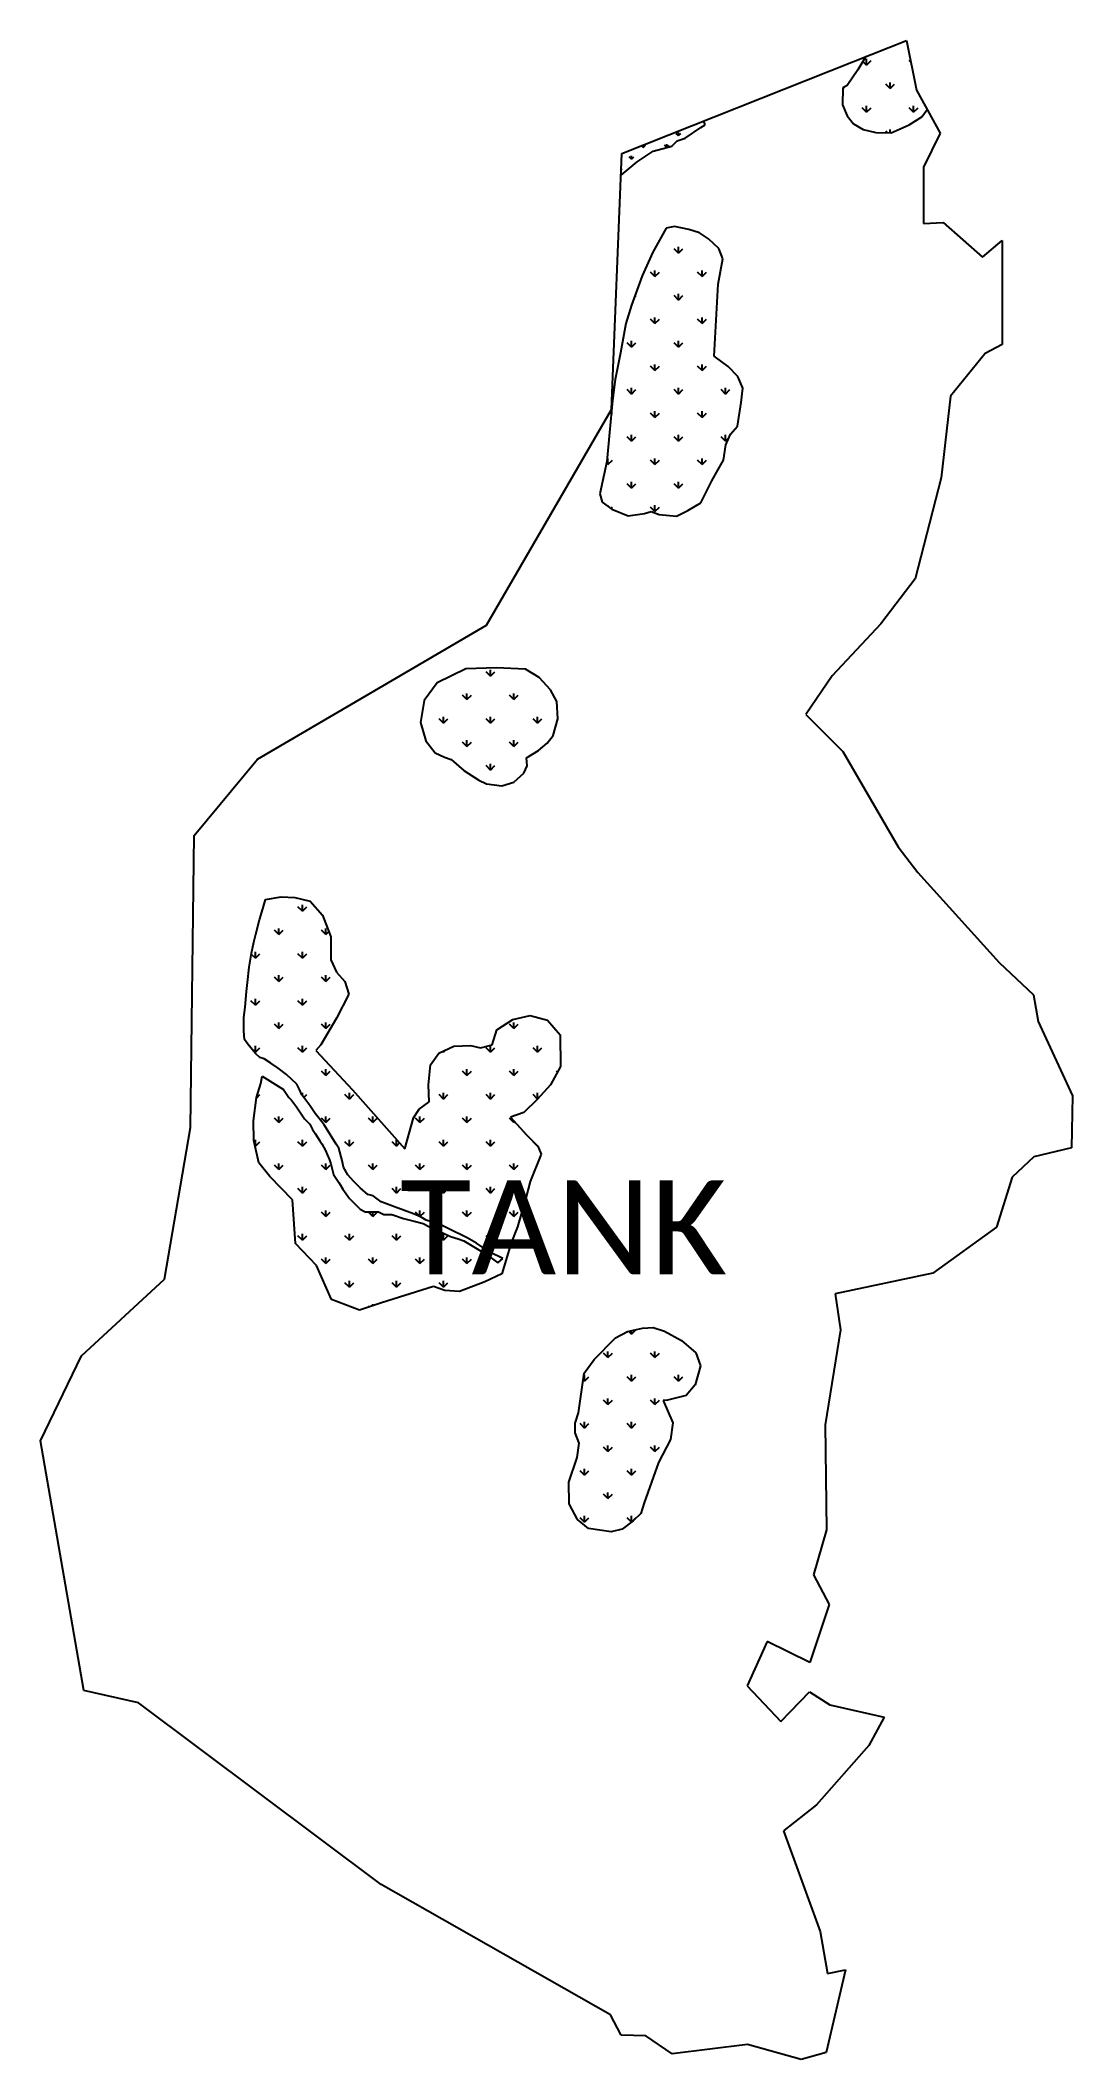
# Model space of a CAD drawing. Header units: metres. Extents: x 355864 to 357442, y 1745371 to 1748458.
import ezdxf

# ---------------------------------------------------------------- set-up
doc = ezdxf.new("R2010")
doc.units = ezdxf.units.M
doc.layers.add('MANGROOVES', color=112, linetype='Continuous')
doc.layers.add('VILLAGE NAME', color=250, linetype='Continuous')
doc.styles.add('MtXpl_Calibri', font='calibri.ttf')

msp = doc.modelspace()

# ---------------------------------------------------------------- linework, layer by layer
at = {"color": 3}
for p, q in [((357106.9, 1748425.5), (357187.9, 1748457.7)), ((357187.9, 1748457.7), (357203.3, 1748381.8)), ((356752.8, 1748284.6), (357106.9, 1748425.5)), ((357203.3, 1748381.8), (357239.2, 1748316.1)), ((357239.2, 1748316.1), (357213.9, 1748264.1)), ((356736.9, 1747893.6), (356752.8, 1748284.6)), ((357213.9, 1748264.1), (357213.8, 1748177.7)), ((357213.8, 1748177.7), (357244, 1748179.3)), ((357244, 1748179.3), (357303.8, 1748126.3)), ((357303.8, 1748126.3), (357333.8, 1748151.6)), ((357333.8, 1748151.6), (357333.8, 1747992.6)), ((357333.8, 1747992.6), (357307.9, 1747979)), ((357307.9, 1747979), (357255.2, 1747913.7)), ((357255.2, 1747913.7), (357240.7, 1747788.8)), ((356546.3, 1747564), (356736.9, 1747893.6)), ((357240.7, 1747788.8), (357201, 1747634.9)), ((357201, 1747634.9), (357148.7, 1747565.7)), ((356196.2, 1747359), (356546.3, 1747564)), ((357148.7, 1747565.7), (357074.2, 1747486.2)), ((357074.2, 1747486.2), (357034, 1747427.2)), ((357034, 1747427.2), (357090.3, 1747370.7)), ((356099.5, 1747242.1), (356196.2, 1747359)), ((357090.3, 1747370.7), (357175, 1747224.8)), ((356094, 1746796.2), (356099.5, 1747242.1)), ((357175, 1747224.8), (357205.2, 1747186)), ((357205.2, 1747186), (357329.3, 1747048.4)), ((357329.3, 1747048.4), (357381.6, 1746998.7)), ((357381.6, 1746998.7), (357389.2, 1746958)), ((357389.2, 1746958), (357441.6, 1746844.3)), ((357441.6, 1746844.3), (357439.7, 1746764.8)), ((356053.9, 1746564.4), (356094, 1746796.2)), ((357439.7, 1746764.8), (357382.4, 1746751.1)), ((357382.4, 1746751.1), (357349.3, 1746720.2)), ((357349.3, 1746720.2), (357325.2, 1746643.6)), ((357325.2, 1746643.6), (357228.1, 1746573.2)), ((357228.1, 1746573.2), (357078.6, 1746541.5)), ((355927.5, 1746447.1), (356053.9, 1746564.4)), ((357078.6, 1746541.5), (357086.7, 1746486.5)), ((357086.7, 1746486.5), (357063.4, 1746341.3)), ((355864.5, 1746316.8), (355927.5, 1746447.1)), ((357063.4, 1746341.3), (357065.4, 1746181.1)), ((355930.8, 1745935.6), (355864.5, 1746316.8)), ((357065.4, 1746181.1), (357045.9, 1746112.2)), ((357045.9, 1746112.2), (357069.7, 1746067)), ((357069.7, 1746067), (357040.3, 1745978.2)), ((356974.8, 1746010.3), (356944.3, 1745942.5)), ((357040.3, 1745978.2), (356974.8, 1746010.3)), ((356014.3, 1745916.4), (355930.8, 1745935.6)), ((356944.3, 1745942.5), (356995.9, 1745888)), ((356995.9, 1745888), (357039.4, 1745933.2)), ((357039.4, 1745933.2), (357070.7, 1745913.7)), ((356385, 1745638.8), (356014.3, 1745916.4)), ((357070.7, 1745913.7), (357153.7, 1745894.7)), ((357153.7, 1745894.7), (357130.1, 1745851.2)), ((357130.1, 1745851.2), (357050.3, 1745760.6)), ((357050.3, 1745760.6), (356999.8, 1745720.7)), ((356999.8, 1745720.7), (357055.9, 1745567)), ((356735.3, 1745439.5), (356385, 1745638.8)), ((357055.9, 1745567), (357066.9, 1745502.6)), ((357094.5, 1745508.4), (357064.8, 1745382.3)), ((357066.9, 1745502.6), (357094.5, 1745508.4)), ((356751.8, 1745408.5), (356735.3, 1745439.5)), ((356789.4, 1745407.6), (356751.8, 1745408.5)), ((356829.7, 1745380), (356789.4, 1745407.6)), ((356945, 1745394.4), (356829.7, 1745380)), ((357026.7, 1745371.2), (356945, 1745394.4)), ((357064.8, 1745382.3), (357026.7, 1745371.2))]:
    msp.add_line(p, q, dxfattribs=at)
at = {"layer": 'MANGROOVES'}
for p, q in [((357125.8, 1748433), (357113.4, 1748412.9)), ((357113.4, 1748412.9), (357097.1, 1748388.6)), ((357090.7, 1748385), (357090.2, 1748359)), ((357097.1, 1748388.6), (357090.7, 1748385)), ((356880.2, 1748328.7), (356878, 1748334.4)), ((357090.2, 1748359), (357097.1, 1748342.5)), ((357097.1, 1748342.5), (357107, 1748329.9)), ((357192, 1748328.4), (357211.3, 1748340.7)), ((357211.3, 1748340.7), (357219.5, 1748352.2)), ((356829.1, 1748296.2), (356837.2, 1748304.3)), ((356837.2, 1748304.3), (356849.4, 1748308.3)), ((356849.4, 1748308.3), (356873.8, 1748324.5)), ((356873.8, 1748324.5), (356880.2, 1748328.7)), ((357107, 1748329.9), (357121.8, 1748321.4)), ((357121.8, 1748321.4), (357141.1, 1748317.1)), ((357141.1, 1748317.1), (357164.6, 1748316.2)), ((357164.6, 1748316.2), (357192, 1748328.4)), ((356751.9, 1748251.9), (356776.3, 1748272.1)), ((356776.3, 1748272.1), (356800.7, 1748288.2)), ((356800.7, 1748288.2), (356829.1, 1748296.2)), ((356751.4, 1748250.5), (356751.9, 1748251.9)), ((356820.5, 1748170.5), (356800.1, 1748134.1)), ((356833.3, 1748173.3), (356820.5, 1748170.5)), ((356855.4, 1748168.5), (356833.3, 1748173.3)), ((356871.4, 1748163.4), (356855.4, 1748168.5)), ((356885.3, 1748154.5), (356871.4, 1748163.4)), ((356900.8, 1748139.4), (356885.3, 1748154.5)), ((356800.1, 1748134.1), (356783.7, 1748097.6)), ((356899.9, 1748085.2), (356907.1, 1748123.6)), ((356907.1, 1748123.6), (356900.8, 1748139.4)), ((356783.7, 1748097.6), (356767.4, 1748053)), ((356893.9, 1747975.2), (356899.9, 1748085.2)), ((356759.2, 1748024.7), (356750.9, 1747980.1)), ((356767.4, 1748053), (356759.2, 1748024.7)), ((356750.9, 1747980.1), (356742.6, 1747939.5)), ((356915.5, 1747959.2), (356893.9, 1747975.2)), ((356742.6, 1747939.5), (356738.5, 1747907.1)), ((356930.1, 1747943.9), (356915.5, 1747959.2)), ((356937.9, 1747926.1), (356930.1, 1747943.9)), ((356738.5, 1747907.1), (356734.2, 1747858.4)), ((356929.8, 1747867.9), (356935.4, 1747904.1)), ((356935.4, 1747904.1), (356937.9, 1747926.1)), ((356734.2, 1747858.4), (356730, 1747813.8)), ((356908.4, 1747816.2), (356911.6, 1747839.4)), ((356911.6, 1747839.4), (356918.7, 1747855.9)), ((356918.7, 1747855.9), (356929.8, 1747867.9)), ((356730, 1747813.8), (356719.3, 1747764.5)), ((356900.2, 1747801.8), (356908.4, 1747816.2)), ((356873.6, 1747750.6), (356890.4, 1747784.6)), ((356890.4, 1747784.6), (356900.2, 1747801.8)), ((356719.3, 1747764.5), (356722.7, 1747751.9)), ((356722.7, 1747751.9), (356737.6, 1747740.9)), ((356853.9, 1747738.9), (356873.6, 1747750.6)), ((356737.6, 1747740.9), (356762.7, 1747731.1)), ((356762.7, 1747731.1), (356787.6, 1747734.4)), ((356787.6, 1747734.4), (356797.8, 1747737.8)), ((356797.8, 1747737.8), (356809.9, 1747732.8)), ((356809.9, 1747732.8), (356836.5, 1747730.2)), ((356836.5, 1747730.2), (356853.9, 1747738.9)), ((356561.1, 1747498.6), (356514.5, 1747497.2)), ((356605.9, 1747496.6), (356561.1, 1747498.6)), ((356470.7, 1747475.6), (356450.9, 1747448.5)), ((356514.5, 1747497.2), (356470.7, 1747475.6)), ((356626.5, 1747483.9), (356605.9, 1747496.6)), ((356644.1, 1747464.9), (356626.5, 1747483.9)), ((356450.9, 1747448.5), (356445.1, 1747414.9)), ((356653.3, 1747447), (356644.1, 1747464.9)), ((356655.3, 1747420.8), (356653.3, 1747447)), ((356445.1, 1747414.9), (356453.5, 1747387.2)), ((356647.7, 1747395.2), (356655.3, 1747420.8)), ((356453.5, 1747387.2), (356467.5, 1747368.9)), ((356625.4, 1747372), (356638.9, 1747383.3)), ((356638.9, 1747383.3), (356647.7, 1747395.2)), ((356467.5, 1747368.9), (356481.9, 1747361.9)), ((356481.9, 1747361.9), (356492, 1747358.5)), ((356492, 1747358.5), (356511.4, 1747341.6)), ((356603, 1747337.4), (356608.2, 1747349)), ((356607.2, 1747361.2), (356625.4, 1747372)), ((356608.2, 1747349), (356607.2, 1747361.2)), ((356511.4, 1747341.6), (356534.3, 1747326.8)), ((356534.3, 1747326.8), (356546.2, 1747321.3)), ((356546.2, 1747321.3), (356569.5, 1747318.1)), ((356569.5, 1747318.1), (356587.9, 1747324)), ((356587.9, 1747324), (356603, 1747337.4)), ((356199.4, 1747113.2), (356204.3, 1747130.1)), ((356204.3, 1747130.1), (356208.4, 1747144.3)), ((356208.4, 1747144.3), (356232.4, 1747148.6)), ((356232.4, 1747148.6), (356253.3, 1747147.5)), ((356253.3, 1747147.5), (356276.5, 1747141.8)), ((356276.5, 1747141.8), (356295.4, 1747120.6)), ((356193.5, 1747091.3), (356199.4, 1747113.2)), ((356295.4, 1747120.6), (356308.4, 1747087.3)), ((356186.9, 1747062.5), (356190.4, 1747079.3)), ((356190.4, 1747079.3), (356193.5, 1747091.3)), ((356308.4, 1747087.3), (356308, 1747052.1)), ((356180.7, 1747017.7), (356183.7, 1747040.9)), ((356183.7, 1747040.9), (356186.9, 1747062.5)), ((356308, 1747052.1), (356316.8, 1747033.4)), ((356179.5, 1747003.7), (356180.7, 1747017.7)), ((356316.8, 1747033.4), (356329.4, 1747019)), ((356329.4, 1747019), (356335.6, 1746999.6)), ((356175.3, 1746963.9), (356177.4, 1746980.1)), ((356177.4, 1746980.1), (356179.5, 1747003.7)), ((356335.6, 1746999.6), (356316.9, 1746963.2)), ((356175.3, 1746943.6), (356175.3, 1746963.9)), ((356176.1, 1746930.4), (356175.3, 1746943.6)), ((356316.9, 1746963.2), (356293, 1746922.5)), ((356554.5, 1746922.5), (356561.9, 1746945.4)), ((356561.9, 1746945.4), (356586.3, 1746961.2)), ((356586.3, 1746961.2), (356612.8, 1746967)), ((356612.8, 1746967), (356639.3, 1746960.3)), ((356639.3, 1746960.3), (356658.6, 1746937.8)), ((356181.3, 1746923.3), (356176.1, 1746930.4)), ((356193.3, 1746909.2), (356181.3, 1746923.3)), ((356293, 1746922.5), (356285.3, 1746913.6)), ((356285.3, 1746913.6), (356341.3, 1746853.7)), ((356473.2, 1746909.6), (356496.2, 1746920.4)), ((356496.2, 1746920.4), (356521.7, 1746921.3)), ((356521.7, 1746921.3), (356537.1, 1746918)), ((356537.1, 1746918), (356554.5, 1746922.5)), ((356658.6, 1746937.8), (356659.2, 1746889.2)), ((356199.5, 1746902.9), (356193.3, 1746909.2)), ((356206.3, 1746901.1), (356199.5, 1746902.9)), ((356216.3, 1746894.3), (356206.3, 1746901.1)), ((356227.8, 1746886.6), (356216.3, 1746894.3)), ((356240.5, 1746877), (356227.8, 1746886.6)), ((356457.6, 1746861.3), (356460.7, 1746892)), ((356460.7, 1746892), (356473.2, 1746909.6)), ((356659.2, 1746889.2), (356643.7, 1746861.3)), ((356194.6, 1746842.1), (356201.5, 1746863)), ((356201.5, 1746863), (356203.4, 1746874.5)), ((356203.4, 1746874.5), (356219.6, 1746864.3)), ((356219.6, 1746864.3), (356235.8, 1746854.1)), ((356235.8, 1746854.1), (356243.9, 1746841.9)), ((356256.1, 1746862.2), (356240.5, 1746877)), ((356257.7, 1746859), (356256.1, 1746862.2)), ((356260.1, 1746854), (356257.7, 1746859)), ((356264.1, 1746845.9), (356260.1, 1746854)), ((356341.3, 1746853.7), (356421.1, 1746763.6)), ((356458.5, 1746835.3), (356457.6, 1746861.3)), ((356643.7, 1746861.3), (356623.5, 1746838.7)), ((356190, 1746806.1), (356194.6, 1746842.1)), ((356243.9, 1746841.9), (356247.9, 1746837.9)), ((356247.9, 1746837.9), (356256, 1746827.7)), ((356256, 1746827.7), (356264, 1746815.5)), ((356270.2, 1746837.8), (356264.1, 1746845.9)), ((356276.3, 1746829.6), (356270.2, 1746837.8)), ((356284.3, 1746817.4), (356276.3, 1746829.6)), ((356434.5, 1746810.8), (356443.3, 1746823.8)), ((356443.3, 1746823.8), (356458.5, 1746835.3)), ((356602.9, 1746818.8), (356582.5, 1746811.6)), ((356623.5, 1746838.7), (356602.9, 1746818.8)), ((356190.7, 1746776.2), (356190, 1746806.1)), ((356264, 1746815.5), (356268.1, 1746809.4)), ((356268.1, 1746809.4), (356272.1, 1746805.3)), ((356272.1, 1746805.3), (356276.2, 1746801.2)), ((356276.2, 1746801.2), (356280.2, 1746793.1)), ((356280.2, 1746793.1), (356284.2, 1746787)), ((356292.4, 1746807.3), (356284.3, 1746817.4)), ((356298.2, 1746799.9), (356292.4, 1746807.3)), ((356316.6, 1746770.7), (356298.2, 1746799.9)), ((356421.1, 1746763.6), (356434.5, 1746810.8)), ((356582.5, 1746811.6), (356607, 1746784.7)), ((356198.3, 1746742.2), (356190.7, 1746776.2)), ((356284.2, 1746787), (356291.3, 1746775.8)), ((356291.3, 1746775.8), (356294.3, 1746770.8)), ((356294.3, 1746770.8), (356300.3, 1746760.6)), ((356300.3, 1746760.6), (356302.4, 1746754.5)), ((356320.6, 1746764.6), (356316.6, 1746770.7)), ((356325.3, 1746745.7), (356320.6, 1746764.6)), ((356607, 1746784.7), (356624.7, 1746767.3)), ((356624.7, 1746767.3), (356629.6, 1746755.1)), ((356215.2, 1746721.1), (356198.3, 1746742.2)), ((356302.4, 1746754.5), (356306.4, 1746746.4)), ((356306.4, 1746746.4), (356308.4, 1746740.3)), ((356308.4, 1746740.3), (356308.4, 1746740.3)), ((356308.4, 1746740.3), (356312.4, 1746724)), ((356327.8, 1746735.4), (356325.3, 1746745.7)), ((356334.4, 1746723.4), (356327.8, 1746735.4)), ((356629.6, 1746755.1), (356612.8, 1746713.2)), ((356249.5, 1746685.2), (356215.2, 1746721.1)), ((356312.4, 1746724), (356320.5, 1746711.8)), ((356320.5, 1746711.8), (356322.8, 1746707.8)), ((356322.8, 1746707.8), (356326.5, 1746701.7)), ((356326.5, 1746701.7), (356336.6, 1746687.4)), ((356342.8, 1746713.8), (356334.4, 1746723.4)), ((356352.9, 1746703.6), (356342.8, 1746713.8)), ((356365, 1746693.4), (356352.9, 1746703.6)), ((356612.8, 1746713.2), (356606.7, 1746690.2)), ((356254.1, 1746618.9), (356249.5, 1746685.2)), ((356336.6, 1746687.4), (356346.7, 1746677.3)), ((356346.7, 1746677.3), (356352.8, 1746671.2)), ((356352.8, 1746671.2), (356360.9, 1746667.1)), ((356360.9, 1746667.1), (356381.1, 1746667)), ((356373.1, 1746691.4), (356365, 1746693.4)), ((356385.1, 1746682.3), (356373.1, 1746691.4)), ((356381.1, 1746667), (356389.2, 1746662.9)), ((356393.3, 1746679.1), (356385.1, 1746682.3)), ((356405.3, 1746674.7), (356393.3, 1746679.1)), ((356421, 1746668.9), (356405.3, 1746674.7)), ((356434.7, 1746663.9), (356421, 1746668.9)), ((356606.7, 1746690.2), (356593.2, 1746644.1)), ((356389.2, 1746662.9), (356401.4, 1746662.9)), ((356401.4, 1746662.9), (356419.4, 1746656.8)), ((356419.4, 1746656.8), (356435.8, 1746652.6)), ((356446, 1746658.7), (356434.7, 1746663.9)), ((356435.8, 1746652.6), (356449.1, 1746649.1)), ((356454.1, 1746654.6), (356446, 1746658.7)), ((356449.1, 1746649.1), (356458, 1746644.9)), ((356461.9, 1746651.9), (356454.1, 1746654.6)), ((356458, 1746644.9), (356475.8, 1746636.7)), ((356469.9, 1746649.2), (356461.9, 1746651.9)), ((356478.4, 1746646.4), (356469.9, 1746649.2)), ((356475.8, 1746636.7), (356491, 1746629.6)), ((356485.4, 1746642.8), (356478.4, 1746646.4)), ((356495.9, 1746637.6), (356485.4, 1746642.8)), ((356509.3, 1746630.8), (356495.9, 1746637.6)), ((356593.2, 1746644.1), (356583.8, 1746619.5)), ((356286.4, 1746585.3), (356254.1, 1746618.9)), ((356491, 1746629.6), (356502.7, 1746626)), ((356502.7, 1746626), (356511.4, 1746623)), ((356516.3, 1746627.3), (356509.3, 1746630.8)), ((356511.4, 1746623), (356547.2, 1746601.5)), ((356530.9, 1746619.2), (356516.3, 1746627.3)), ((356551.3, 1746605.5), (356530.9, 1746619.2)), ((356570.9, 1746595.6), (356551.3, 1746605.5)), ((356583.8, 1746619.5), (356569.4, 1746572.5)), ((356309.1, 1746532.9), (356286.4, 1746585.3)), ((356569.4, 1746572.5), (356543.5, 1746560.1)), ((356547.2, 1746601.5), (356563.4, 1746589.3)), ((356563.4, 1746589.3), (356570.9, 1746595.6)), ((356465.3, 1746553), (356385.6, 1746528.2)), ((356482.4, 1746546.9), (356465.3, 1746553)), ((356505, 1746545.3), (356482.4, 1746546.9)), ((356543.5, 1746560.1), (356505, 1746545.3)), ((356352.2, 1746517), (356309.1, 1746532.9)), ((356385.6, 1746528.2), (356352.2, 1746517)), ((356743.2, 1746474.5), (356761.7, 1746484.3)), ((356761.7, 1746484.3), (356784.4, 1746489.2)), ((356784.4, 1746489.2), (356800.9, 1746490.3)), ((356800.9, 1746490.3), (356817.8, 1746484.5)), ((356817.8, 1746484.5), (356844.1, 1746470.4)), ((356710.5, 1746441.2), (356743.2, 1746474.5)), ((356844.1, 1746470.4), (356865.9, 1746451.4)), ((356865.9, 1746451.4), (356873.2, 1746431.6)), ((356686.5, 1746360.1), (356695.2, 1746420.7)), ((356695.2, 1746420.7), (356710.5, 1746441.2)), ((356873.2, 1746431.6), (356864.9, 1746402.8)), ((356864.9, 1746402.8), (356851.2, 1746386.4)), ((356681.3, 1746344), (356686.5, 1746360.1)), ((356822.4, 1746379.1), (356816.2, 1746378.7)), ((356816.2, 1746378.7), (356830.9, 1746344.7)), ((356851.2, 1746386.4), (356822.4, 1746379.1)), ((356681.3, 1746329.2), (356681.3, 1746344)), ((356687.8, 1746313.5), (356681.3, 1746329.2)), ((356830.9, 1746344.7), (356827.1, 1746319.2)), ((356684.4, 1746291.7), (356687.8, 1746313.5)), ((356827.1, 1746319.2), (356808.8, 1746283.8)), ((356671.9, 1746253.9), (356684.4, 1746291.7)), ((356808.8, 1746283.8), (356798, 1746253.8)), ((356672.6, 1746220.9), (356671.9, 1746253.9)), ((356798, 1746253.8), (356787.2, 1746222.2)), ((356685.3, 1746196.6), (356672.6, 1746220.9)), ((356781.8, 1746206.1), (356770.2, 1746194.6)), ((356787.2, 1746222.2), (356781.8, 1746206.1)), ((356701.7, 1746183.3), (356685.3, 1746196.6)), ((356736.8, 1746177.9), (356701.7, 1746183.3)), ((356753.3, 1746181.9), (356736.8, 1746177.9)), ((356770.2, 1746194.6), (356753.3, 1746181.9))]:
    msp.add_line(p, q, dxfattribs=at)
at = {"layer": 'MANGROOVES', "linetype": 'Continuous'}
for p, q in [((357126.8, 1748419.9), (357121.2, 1748425.6)), ((357126.8, 1748419.9), (357126.8, 1748429.5)), ((357126.8, 1748419.9), (357133.6, 1748426.7)), ((357194.7, 1748423.9), (357191.9, 1748426.7)), ((357162.7, 1748384), (357162.7, 1748393.5)), ((357090.9, 1748384), (357090.7, 1748384.2)), ((357090.9, 1748384), (357093.3, 1748386.4)), ((357090.9, 1748384), (357090.9, 1748385.1)), ((357162.7, 1748384), (357156, 1748390.8)), ((357162.7, 1748384), (357169.5, 1748390.8)), ((357126.8, 1748348.1), (357120.1, 1748354.8)), ((357126.8, 1748348.1), (357126.8, 1748357.6)), ((357126.8, 1748348.1), (357133.6, 1748354.8)), ((357198.7, 1748348.1), (357191.9, 1748354.8)), ((357198.7, 1748348.1), (357198.7, 1748357.6)), ((357198.7, 1748348.1), (357205.4, 1748354.8)), ((356839.5, 1748312.2), (356836.1, 1748315.6)), ((356839.5, 1748312.2), (356839.5, 1748316.9)), ((356839.5, 1748312.2), (356842.8, 1748315.6)), ((357158.5, 1748316.4), (357156, 1748318.9)), ((357162.7, 1748316.2), (357162.7, 1748321.7)), ((357168.4, 1748317.9), (357169.5, 1748318.9)), ((356767.6, 1748276.3), (356764.2, 1748279.6)), ((356767.6, 1748276.3), (356767.6, 1748281)), ((356767.6, 1748276.3), (356771, 1748279.6)), ((356785.6, 1748294.2), (356783.1, 1748296.7)), ((356785.6, 1748294.2), (356785.6, 1748297.7)), ((356785.6, 1748294.2), (356788.9, 1748297.6)), ((356821.5, 1748294.2), (356818.1, 1748297.6)), ((356821.5, 1748294.2), (356821.5, 1748299)), ((356821.5, 1748294.2), (356824.9, 1748297.6)), ((356751.8, 1748260.5), (356753, 1748261.7)), ((356839.5, 1748132.6), (356832.7, 1748139.3)), ((356839.5, 1748132.6), (356839.5, 1748142.1)), ((356839.5, 1748132.6), (356846.2, 1748139.3)), ((356803.5, 1748096.7), (356796.8, 1748103.4)), ((356803.5, 1748096.7), (356803.5, 1748106.2)), ((356803.5, 1748096.7), (356810.3, 1748103.4)), ((356875.4, 1748096.7), (356868.6, 1748103.4)), ((356875.4, 1748096.7), (356875.4, 1748106.2)), ((356875.4, 1748096.7), (356882.1, 1748103.4)), ((356771.7, 1748064.8), (356774.4, 1748067.5)), ((356839.5, 1748060.7), (356832.7, 1748067.5)), ((356839.5, 1748060.7), (356839.5, 1748070.3)), ((356839.5, 1748060.7), (356846.2, 1748067.5)), ((356803.5, 1748024.8), (356796.8, 1748031.5)), ((356803.5, 1748024.8), (356803.5, 1748034.3)), ((356803.5, 1748024.8), (356810.3, 1748031.5)), ((356875.4, 1748024.8), (356868.6, 1748031.5)), ((356875.4, 1748024.8), (356875.4, 1748034.3)), ((356875.4, 1748024.8), (356882.1, 1748031.5)), ((356767.6, 1747988.9), (356760.9, 1747995.6)), ((356767.6, 1747988.9), (356767.6, 1747998.4)), ((356767.6, 1747988.9), (356774.4, 1747995.6)), ((356839.5, 1747988.9), (356832.7, 1747995.6)), ((356839.5, 1747988.9), (356839.5, 1747998.4)), ((356839.5, 1747988.9), (356846.2, 1747995.6)), ((356803.5, 1747953), (356803.5, 1747962.5)), ((356875.4, 1747953), (356875.4, 1747962.5)), ((356803.5, 1747953), (356796.8, 1747959.7)), ((356803.5, 1747953), (356810.3, 1747959.7)), ((356875.4, 1747953), (356868.6, 1747959.7)), ((356875.4, 1747953), (356882.1, 1747959.7)), ((356767.6, 1747917.1), (356760.9, 1747923.8)), ((356767.6, 1747917.1), (356767.6, 1747926.6)), ((356767.6, 1747917.1), (356774.4, 1747923.8)), ((356839.5, 1747917.1), (356832.7, 1747923.8)), ((356839.5, 1747917.1), (356839.5, 1747926.6)), ((356839.5, 1747917.1), (356846.2, 1747923.8)), ((356911.3, 1747917.1), (356904.6, 1747923.8)), ((356911.3, 1747917.1), (356911.3, 1747926.6)), ((356911.3, 1747917.1), (356918, 1747923.8)), ((356736.6, 1747886.1), (356738.4, 1747887.9)), ((356803.5, 1747881.1), (356796.8, 1747887.9)), ((356803.5, 1747881.1), (356803.5, 1747890.7)), ((356803.5, 1747881.1), (356810.3, 1747887.9)), ((356875.4, 1747881.1), (356868.6, 1747887.9)), ((356875.4, 1747881.1), (356875.4, 1747890.7)), ((356875.4, 1747881.1), (356882.1, 1747887.9)), ((356767.6, 1747845.2), (356760.9, 1747851.9)), ((356767.6, 1747845.2), (356767.6, 1747854.7)), ((356767.6, 1747845.2), (356774.4, 1747851.9)), ((356839.5, 1747845.2), (356832.7, 1747851.9)), ((356839.5, 1747845.2), (356839.5, 1747854.7)), ((356839.5, 1747845.2), (356846.2, 1747851.9)), ((356911.3, 1747845.2), (356904.6, 1747851.9)), ((356911.3, 1747845.2), (356911.3, 1747854.7)), ((356911.3, 1747845.2), (356916.2, 1747850.1)), ((356731.7, 1747809.3), (356729.5, 1747811.5)), ((356731.7, 1747809.3), (356731.7, 1747818.8)), ((356731.7, 1747809.3), (356738.4, 1747816)), ((356803.5, 1747809.3), (356796.8, 1747816)), ((356803.5, 1747809.3), (356803.5, 1747818.8)), ((356803.5, 1747809.3), (356810.3, 1747816)), ((356875.4, 1747809.3), (356868.6, 1747816)), ((356875.4, 1747809.3), (356875.4, 1747818.8)), ((356875.4, 1747809.3), (356882.1, 1747816)), ((356767.6, 1747773.4), (356760.9, 1747780.1)), ((356767.6, 1747773.4), (356767.6, 1747782.9)), ((356767.6, 1747773.4), (356774.4, 1747780.1)), ((356839.5, 1747773.4), (356832.7, 1747780.1)), ((356839.5, 1747773.4), (356839.5, 1747782.9)), ((356839.5, 1747773.4), (356846.2, 1747780.1)), ((356731.7, 1747745.3), (356731.7, 1747747)), ((356803.5, 1747737.4), (356803.5, 1747747)), ((356736.2, 1747741.9), (356738.4, 1747744.2)), ((356803.5, 1747737.4), (356796.8, 1747744.2)), ((356803.5, 1747737.4), (356810.3, 1747744.2)), ((356552.1, 1747486), (356545.4, 1747492.7)), ((356552.1, 1747486), (356552.1, 1747495.5)), ((356552.1, 1747486), (356558.8, 1747492.7)), ((356516.2, 1747450.1), (356509.4, 1747456.8)), ((356516.2, 1747450.1), (356516.2, 1747459.6)), ((356516.2, 1747450.1), (356522.9, 1747456.8)), ((356588, 1747450.1), (356581.3, 1747456.8)), ((356588, 1747450.1), (356588, 1747459.6)), ((356588, 1747450.1), (356594.7, 1747456.8)), ((356480.2, 1747414.2), (356473.5, 1747420.9)), ((356480.2, 1747414.2), (356480.2, 1747423.7)), ((356480.2, 1747414.2), (356487, 1747420.9)), ((356552.1, 1747414.2), (356545.4, 1747420.9)), ((356552.1, 1747414.2), (356552.1, 1747423.7)), ((356552.1, 1747414.2), (356558.8, 1747420.9)), ((356623.9, 1747414.2), (356617.2, 1747420.9)), ((356623.9, 1747414.2), (356623.9, 1747423.7)), ((356623.9, 1747414.2), (356630.7, 1747420.9)), ((356516.2, 1747378.2), (356509.4, 1747385)), ((356516.2, 1747378.2), (356516.2, 1747387.8)), ((356516.2, 1747378.2), (356522.9, 1747385)), ((356588, 1747378.2), (356581.3, 1747385)), ((356588, 1747378.2), (356588, 1747387.8)), ((356588, 1747378.2), (356594.7, 1747385)), ((356552.1, 1747342.3), (356545.4, 1747349.1)), ((356552.1, 1747342.3), (356552.1, 1747351.8)), ((356552.1, 1747342.3), (356558.8, 1747349.1)), ((356264.7, 1747126.8), (356258, 1747133.5)), ((356264.7, 1747126.8), (356264.7, 1747136.3)), ((356264.7, 1747126.8), (356271.5, 1747133.5)), ((356228.8, 1747090.9), (356222.1, 1747097.6)), ((356228.8, 1747090.9), (356228.8, 1747100.4)), ((356228.8, 1747090.9), (356235.5, 1747097.6)), ((356300.6, 1747090.9), (356293.9, 1747097.6)), ((356300.6, 1747090.9), (356300.6, 1747100.4)), ((356300.6, 1747090.9), (356305.2, 1747095.4)), ((356192.9, 1747054.9), (356186.7, 1747061.1)), ((356192.9, 1747054.9), (356192.9, 1747064.5)), ((356192.9, 1747054.9), (356199.6, 1747061.7)), ((356264.7, 1747054.9), (356258, 1747061.7)), ((356264.7, 1747054.9), (356264.7, 1747064.5)), ((356264.7, 1747054.9), (356271.5, 1747061.7)), ((356228.8, 1747019), (356222.1, 1747025.8)), ((356228.8, 1747019), (356228.8, 1747028.6)), ((356228.8, 1747019), (356235.5, 1747025.8)), ((356300.6, 1747019), (356293.9, 1747025.8)), ((356300.6, 1747019), (356300.6, 1747028.6)), ((356300.6, 1747019), (356307.4, 1747025.8)), ((356192.9, 1746983.1), (356186.1, 1746989.8)), ((356192.9, 1746983.1), (356192.9, 1746992.6)), ((356192.9, 1746983.1), (356199.6, 1746989.8)), ((356264.7, 1746983.1), (356258, 1746989.8)), ((356264.7, 1746983.1), (356264.7, 1746992.6)), ((356264.7, 1746983.1), (356271.5, 1746989.8)), ((356330.3, 1746989.3), (356329.8, 1746989.8)), ((356228.8, 1746947.2), (356222.1, 1746953.9)), ((356228.8, 1746947.2), (356228.8, 1746956.7)), ((356228.8, 1746947.2), (356235.5, 1746953.9)), ((356300.6, 1746947.2), (356293.9, 1746953.9)), ((356300.6, 1746947.2), (356300.6, 1746956.7)), ((356300.6, 1746947.2), (356307.4, 1746953.9)), ((356588, 1746947.2), (356581.3, 1746953.9)), ((356588, 1746947.2), (356588, 1746956.7)), ((356588, 1746947.2), (356594.7, 1746953.9)), ((356192.9, 1746911.3), (356186.1, 1746918)), ((356192.9, 1746911.3), (356192.9, 1746920.8)), ((356192.9, 1746911.3), (356199.6, 1746918)), ((356264.7, 1746911.3), (356258, 1746918)), ((356264.7, 1746911.3), (356264.7, 1746920.8)), ((356264.7, 1746911.3), (356271.5, 1746918)), ((356480.2, 1746911.3), (356479.1, 1746912.4)), ((356480.2, 1746911.3), (356483.4, 1746914.4)), ((356480.2, 1746911.3), (356480.2, 1746912.9)), ((356552.1, 1746911.3), (356545.4, 1746918)), ((356552.1, 1746911.3), (356552.1, 1746920.8)), ((356552.1, 1746911.3), (356558.8, 1746918)), ((356623.9, 1746911.3), (356617.2, 1746918)), ((356623.9, 1746911.3), (356623.9, 1746920.8)), ((356623.9, 1746911.3), (356630.7, 1746918)), ((356234.8, 1746881.3), (356235.5, 1746882.1)), ((356300.6, 1746875.3), (356293.9, 1746882.1)), ((356300.6, 1746875.3), (356300.6, 1746884.9)), ((356300.6, 1746875.3), (356307.4, 1746882.1)), ((356516.2, 1746875.3), (356509.4, 1746882.1)), ((356516.2, 1746875.3), (356516.2, 1746884.9)), ((356516.2, 1746875.3), (356522.9, 1746882.1)), ((356588, 1746875.3), (356581.3, 1746882.1)), ((356588, 1746875.3), (356588, 1746884.9)), ((356588, 1746875.3), (356594.7, 1746882.1)), ((356654.5, 1746880.7), (356653.1, 1746882.1)), ((356194.4, 1746841), (356199.6, 1746846.2)), ((356264.7, 1746845.1), (356264.7, 1746848.9)), ((356267.2, 1746841.9), (356271.5, 1746846.2)), ((356336.6, 1746839.4), (356329.8, 1746846.2)), ((356336.6, 1746839.4), (356336.6, 1746848.9)), ((356336.6, 1746839.4), (356343.3, 1746846.2)), ((356480.2, 1746839.4), (356473.5, 1746846.2)), ((356480.2, 1746839.4), (356480.2, 1746848.9)), ((356480.2, 1746839.4), (356487, 1746846.2)), ((356552.1, 1746839.4), (356545.4, 1746846.2)), ((356552.1, 1746839.4), (356552.1, 1746848.9)), ((356552.1, 1746839.4), (356558.8, 1746846.2)), ((356623.9, 1746839.4), (356617.2, 1746846.2)), ((356623.9, 1746839.4), (356623.9, 1746848.9)), ((356623.9, 1746839.4), (356625.9, 1746841.4)), ((356228.8, 1746803.5), (356222.1, 1746810.2)), ((356228.8, 1746803.5), (356228.8, 1746813)), ((356228.8, 1746803.5), (356235.5, 1746810.2)), ((356300.6, 1746803.5), (356293.9, 1746810.2)), ((356300.6, 1746803.5), (356300.6, 1746813)), ((356300.6, 1746803.5), (356307.4, 1746810.2)), ((356372.5, 1746803.5), (356365.7, 1746810.2)), ((356372.5, 1746803.5), (356372.5, 1746813)), ((356372.5, 1746803.5), (356379.2, 1746810.2)), ((356444.3, 1746803.5), (356437.6, 1746810.2)), ((356444.3, 1746803.5), (356444.3, 1746813)), ((356444.3, 1746803.5), (356451.1, 1746810.2)), ((356516.2, 1746803.5), (356509.4, 1746810.2)), ((356516.2, 1746803.5), (356516.2, 1746813)), ((356516.2, 1746803.5), (356522.9, 1746810.2)), ((356588, 1746803.5), (356581.3, 1746810.2)), ((356588, 1746803.5), (356588, 1746805.5)), ((356588, 1746803.5), (356589, 1746804.5)), ((356192.9, 1746767.6), (356192.5, 1746767.9)), ((356192.9, 1746767.6), (356192.9, 1746777.1)), ((356192.9, 1746767.6), (356199.6, 1746774.3)), ((356264.7, 1746767.6), (356258, 1746774.3)), ((356264.7, 1746767.6), (356264.7, 1746777.1)), ((356264.7, 1746767.6), (356271.5, 1746774.3)), ((356336.6, 1746767.6), (356329.8, 1746774.3)), ((356336.6, 1746767.6), (356336.6, 1746777.1)), ((356336.6, 1746767.6), (356343.3, 1746774.3)), ((356408.4, 1746767.6), (356401.7, 1746774.3)), ((356408.4, 1746767.6), (356408.4, 1746777.1)), ((356408.4, 1746767.6), (356413.2, 1746772.4)), ((356480.2, 1746767.6), (356473.5, 1746774.3)), ((356480.2, 1746767.6), (356480.2, 1746777.1)), ((356480.2, 1746767.6), (356487, 1746774.3)), ((356552.1, 1746767.6), (356545.4, 1746774.3)), ((356552.1, 1746767.6), (356552.1, 1746777.1)), ((356552.1, 1746767.6), (356558.8, 1746774.3)), ((356623.9, 1746767.6), (356617.2, 1746774.3)), ((356623.9, 1746767.6), (356623.9, 1746768.1)), ((356623.9, 1746767.6), (356624.2, 1746767.8)), ((356228.8, 1746731.7), (356222.1, 1746738.4)), ((356228.8, 1746731.7), (356228.8, 1746741.2)), ((356228.8, 1746731.7), (356235.5, 1746738.4)), ((356300.6, 1746731.7), (356293.9, 1746738.4)), ((356300.6, 1746731.7), (356300.6, 1746741.2)), ((356300.6, 1746731.7), (356307.4, 1746738.4)), ((356372.5, 1746731.7), (356365.7, 1746738.4)), ((356372.5, 1746731.7), (356372.5, 1746741.2)), ((356372.5, 1746731.7), (356379.2, 1746738.4)), ((356444.3, 1746731.7), (356437.6, 1746738.4)), ((356444.3, 1746731.7), (356444.3, 1746741.2)), ((356444.3, 1746731.7), (356451.1, 1746738.4)), ((356516.2, 1746731.7), (356509.4, 1746738.4)), ((356516.2, 1746731.7), (356516.2, 1746741.2)), ((356516.2, 1746731.7), (356522.9, 1746738.4)), ((356588, 1746731.7), (356581.3, 1746738.4)), ((356588, 1746731.7), (356588, 1746741.2)), ((356588, 1746731.7), (356594.7, 1746738.4)), ((356264.7, 1746695.7), (356258, 1746702.5)), ((356264.7, 1746695.7), (356264.7, 1746705.3)), ((356264.7, 1746695.7), (356271.5, 1746702.5)), ((356408.4, 1746695.7), (356401.7, 1746702.5)), ((356408.4, 1746695.7), (356408.4, 1746705.3)), ((356408.4, 1746695.7), (356415.1, 1746702.5)), ((356480.2, 1746695.7), (356473.5, 1746702.5)), ((356480.2, 1746695.7), (356480.2, 1746705.3)), ((356480.2, 1746695.7), (356487, 1746702.5)), ((356552.1, 1746695.7), (356545.4, 1746702.5)), ((356552.1, 1746695.7), (356552.1, 1746705.3)), ((356552.1, 1746695.7), (356558.8, 1746702.5)), ((356300.6, 1746659.8), (356293.9, 1746666.6)), ((356300.6, 1746659.8), (356300.6, 1746669.3)), ((356300.6, 1746659.8), (356307.4, 1746666.6)), ((356372.5, 1746659.8), (356365.7, 1746666.6)), ((356372.5, 1746659.8), (356372.5, 1746667)), ((356372.5, 1746659.8), (356379.2, 1746666.6)), ((356444.3, 1746659.8), (356437.6, 1746666.6)), ((356444.3, 1746659.8), (356444.3, 1746669.3)), ((356444.3, 1746659.8), (356451.1, 1746666.6)), ((356516.2, 1746659.8), (356509.4, 1746666.6)), ((356516.2, 1746659.8), (356516.2, 1746669.3)), ((356516.2, 1746659.8), (356522.9, 1746666.6)), ((356588, 1746659.8), (356581.3, 1746666.6)), ((356588, 1746659.8), (356588, 1746669.3)), ((356588, 1746659.8), (356594.7, 1746666.6)), ((356264.7, 1746623.9), (356264.7, 1746633.4)), ((356336.6, 1746623.9), (356336.6, 1746633.4)), ((356408.4, 1746623.9), (356408.4, 1746633.4)), ((356480.2, 1746623.9), (356480.2, 1746633.4)), ((356552.1, 1746623.9), (356552.1, 1746633.4)), ((356264.7, 1746623.9), (356258, 1746630.6)), ((356264.7, 1746623.9), (356271.5, 1746630.6)), ((356336.6, 1746623.9), (356329.8, 1746630.6)), ((356336.6, 1746623.9), (356343.3, 1746630.6)), ((356408.4, 1746623.9), (356401.7, 1746630.6)), ((356408.4, 1746623.9), (356415.1, 1746630.6)), ((356480.2, 1746623.9), (356473.5, 1746630.6)), ((356480.2, 1746623.9), (356487, 1746630.6)), ((356552.1, 1746623.9), (356545.4, 1746630.6)), ((356552.1, 1746623.9), (356558.8, 1746630.6)), ((356300.6, 1746588), (356293.9, 1746594.7)), ((356300.6, 1746588), (356300.6, 1746597.5)), ((356300.6, 1746588), (356307.4, 1746594.7)), ((356372.5, 1746588), (356365.7, 1746594.7)), ((356372.5, 1746588), (356372.5, 1746597.5)), ((356372.5, 1746588), (356379.2, 1746594.7)), ((356444.3, 1746588), (356437.6, 1746594.7)), ((356444.3, 1746588), (356444.3, 1746597.5)), ((356444.3, 1746588), (356451.1, 1746594.7)), ((356516.2, 1746588), (356509.4, 1746594.7)), ((356516.2, 1746588), (356516.2, 1746597.5)), ((356516.2, 1746588), (356522.9, 1746594.7)), ((356336.6, 1746552.1), (356329.8, 1746558.8)), ((356336.6, 1746552.1), (356336.6, 1746561.6)), ((356336.6, 1746552.1), (356343.3, 1746558.8)), ((356408.4, 1746552.1), (356401.7, 1746558.8)), ((356408.4, 1746552.1), (356408.4, 1746561.6)), ((356408.4, 1746552.1), (356415.1, 1746558.8)), ((356480.2, 1746552.1), (356473.5, 1746558.8)), ((356480.2, 1746552.1), (356480.2, 1746561.6)), ((356480.2, 1746552.1), (356487, 1746558.8)), ((356366.7, 1746521.9), (356365.7, 1746522.9)), ((356372.5, 1746523.8), (356372.5, 1746525.7)), ((356767.6, 1746480.2), (356763.2, 1746484.6)), ((356767.6, 1746480.2), (356774.4, 1746486.9)), ((356767.6, 1746480.2), (356767.6, 1746485.6)), ((356731.7, 1746444.3), (356725, 1746451)), ((356731.7, 1746444.3), (356731.7, 1746453.8)), ((356731.7, 1746444.3), (356738.4, 1746451)), ((356803.5, 1746444.3), (356796.8, 1746451)), ((356803.5, 1746444.3), (356803.5, 1746453.8)), ((356803.5, 1746444.3), (356810.3, 1746451)), ((356695.8, 1746408.4), (356695.8, 1746417.9)), ((356767.6, 1746408.4), (356767.6, 1746417.9)), ((356839.5, 1746408.4), (356839.5, 1746417.9)), ((356695.8, 1746408.4), (356693.7, 1746410.4)), ((356695.8, 1746408.4), (356702.5, 1746415.1)), ((356767.6, 1746408.4), (356760.9, 1746415.1)), ((356767.6, 1746408.4), (356774.4, 1746415.1)), ((356839.5, 1746408.4), (356832.7, 1746415.1)), ((356839.5, 1746408.4), (356846.2, 1746415.1)), ((356731.7, 1746372.4), (356725, 1746379.2)), ((356731.7, 1746372.4), (356731.7, 1746382)), ((356731.7, 1746372.4), (356738.4, 1746379.2)), ((356803.5, 1746372.4), (356796.8, 1746379.2)), ((356803.5, 1746372.4), (356803.5, 1746382)), ((356803.5, 1746372.4), (356810.3, 1746379.2)), ((356695.8, 1746336.5), (356689, 1746343.3)), ((356695.8, 1746336.5), (356695.8, 1746346.1)), ((356695.8, 1746336.5), (356702.5, 1746343.3)), ((356767.6, 1746336.5), (356760.9, 1746343.3)), ((356767.6, 1746336.5), (356767.6, 1746346.1)), ((356767.6, 1746336.5), (356774.4, 1746343.3)), ((356731.7, 1746300.6), (356725, 1746307.3)), ((356731.7, 1746300.6), (356731.7, 1746310.1)), ((356731.7, 1746300.6), (356738.4, 1746307.3)), ((356803.5, 1746300.6), (356796.8, 1746307.3)), ((356803.5, 1746300.6), (356803.5, 1746310.1)), ((356803.5, 1746300.6), (356810.3, 1746307.3)), ((356695.8, 1746264.7), (356689, 1746271.4)), ((356695.8, 1746264.7), (356695.8, 1746274.2)), ((356695.8, 1746264.7), (356702.5, 1746271.4)), ((356767.6, 1746264.7), (356760.9, 1746271.4)), ((356767.6, 1746264.7), (356767.6, 1746274.2)), ((356767.6, 1746264.7), (356774.4, 1746271.4)), ((356731.7, 1746228.8), (356725, 1746235.5)), ((356731.7, 1746228.8), (356731.7, 1746238.3)), ((356731.7, 1746228.8), (356738.4, 1746235.5)), ((356695.8, 1746192.8), (356695.8, 1746202.4)), ((356767.6, 1746192.8), (356767.6, 1746202.4)), ((356695.8, 1746192.8), (356689, 1746199.6)), ((356695.8, 1746192.8), (356702.5, 1746199.6)), ((356767.6, 1746192.8), (356760.9, 1746199.6)), ((356767.6, 1746192.8), (356774.4, 1746199.6))]:
    msp.add_line(p, q, dxfattribs=at)

# ---------------------------------------------------------------- texts
at = {"layer": 'VILLAGE NAME', "style": 'MtXpl_Calibri'}
msp.add_text('TANK', height=143.7, rotation=359.9793, dxfattribs=at).set_placement((356413.9, 1746571.6))

doc.saveas('drawing.dxf')
